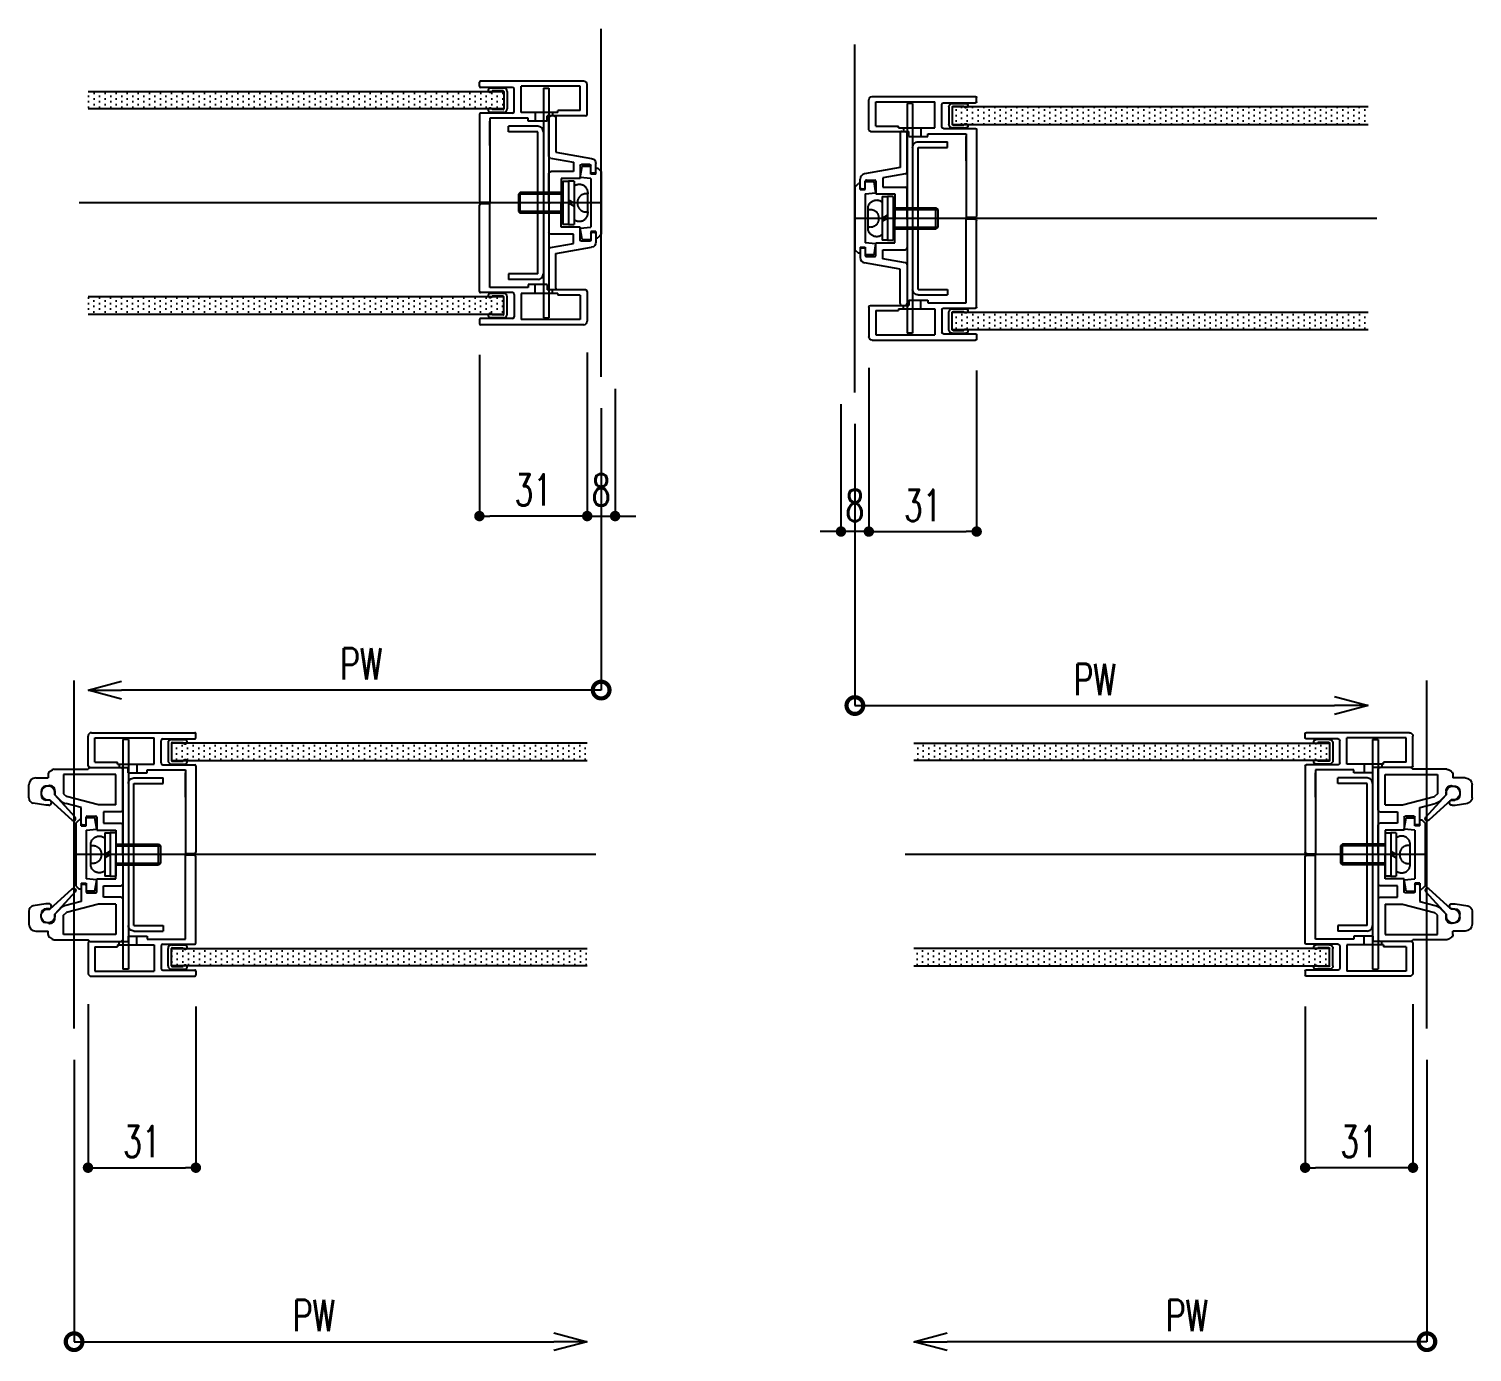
# Model space of a CAD drawing. Extents: x 21 to 47673, y 9 to 26406.
# Drawn here: x 2843.5 to 3258.3, y 20603 to 20983.2 of the extents above; entities that cross this region are included whole.
import ezdxf

# ---------------------------------------------------------------- set-up
doc = ezdxf.new("R2010")
doc.units = 0
doc.header["$LTSCALE"] = 10
doc.header["$PDMODE"] = 35
doc.header["$PDSIZE"] = 5
doc.linetypes.add('HIDDEN', pattern=[9.525, 6.35, -3.175])
for name, color, linetype in [('_基準', 1, 'Continuous'), ('_製品', 4, 'Continuous'), ('_製品寸法', 9, 'Continuous')]:
    doc.layers.add(name, color=color, linetype=linetype)
doc.styles.add('OKAMURA', font='simplex8.shx', dxfattribs={"width": 0.7, "bigfont": 'BIGFONT.shx'})
doc.dimstyles.new('OKAMURA-003', dxfattribs={"dimscale": 3, "dimtxt": 3, "dimasz": 1, "dimexe": 0, "dimexo": 3, "dimgap": 1, "dimtad": 1, "dimdec": 3, "dimdsep": 46, "dimtxsty": 'OKAMURA', "dimblk1": 'DOT', "dimblk2": 'DOT', "dimsah": 1, "dimcen": 0, "dimclrd": 9, "dimclre": 9, "dimclrt": 3, "dimadec": 0, "dimazin": 0, "dimtfac": 1, "dimtdec": 3, "dimtix": 1, "dimtmove": 2, "dimatfit": 3, "dimldrblk": 'NONE', "dimfxl": 0, "dimtolj": 1, "dimarcsym": 0})

# ---------------------------------------------------------------- blocks, each defined once
blk = doc.blocks.new('A$C78CB0145')
at = {"layer": '_製品'}
for p, q in [((10, 66), (11.6, 66)), ((10, 66), (11.6, 66)), ((10, 66), (10, 0)), ((11.6, 66), (11.6, 0)), ((11.6, 66), (11.6, 0)), ((8.4, 55), (0, 55)), ((0, 53.4), (0, 55)), ((8.4, 55), (0, 55)), ((0, 53.4), (0, 55)), ((8.4, 53.4), (0, 53.4)), ((8.4, 53.4), (0, 53.4)), ((8.4, 12.6), (8.4, 53.4)), ((8.4, 12.6), (0, 12.6)), ((0, 12.6), (0, 11)), ((8.4, 12.6), (0, 12.6)), ((0, 12.6), (0, 11)), ((8.4, 11), (0, 11)), ((8.4, 11), (0, 11)), ((10, 0), (11.6, 0))]:
    blk.add_line(p, q, dxfattribs=at)
for centre, start, end in [((8.4, 53.4), 359.999, 90), ((8.4, 12.6), 270, 0.001)]:
    blk.add_arc(centre, 1.6, start, end, dxfattribs=at)
blk = doc.blocks.new('A$C5ABC421D')
at = {"layer": '_製品'}
for p, q in [((0, 68.5), (0, 69.7)), ((30, 70), (0.3, 70)), ((9.5, 68.2), (0.3, 68.2)), ((10, 61.3), (10, 67.7)), ((29, 68.5), (12, 68.5)), ((12, 61), (12, 68.5)), ((29, 61.5), (29, 68.5)), ((31, 60.5), (31, 69)), ((0, 60.5), (0, 35.7)), ((9.5, 60.8), (0.3, 60.8)), ((3, 59.3), (3, 35.2)), ((14, 59.3), (3, 59.3)), ((3, 51.5), (3, 58.5)), ((22.5, 61), (12, 61)), ((14, 58.5), (14, 59.3)), ((19.5, 58.5), (14, 58.5)), ((16, 61), (16, 58.5)), ((19.5, 58.5), (18.8, 58.5)), ((30.5, 60), (19.5, 60)), ((19.5, 58.5), (19.5, 60)), ((21, 61), (21, 60)), ((22.5, 61), (22.5, 61.5)), ((29, 61.5), (22.5, 61.5)), ((0, 9.5), (0, 34.3)), ((0.5, 35.2), (3, 35.2)), ((0.5, 34.8), (3, 34.8)), ((3, 10.7), (3, 34.8)), ((9.5, 9.2), (0.3, 9.2)), ((14, 10.7), (3, 10.7)), ((10, 8.7), (10, 2.3)), ((22.5, 9), (12, 9)), ((12, 9), (12, 1.5)), ((19.5, 11.5), (14, 11.5)), ((14, 11.5), (14, 10.7)), ((16, 9), (16, 11.5)), ((19.5, 11.5), (18.8, 11.5)), ((19.5, 11.5), (19.5, 10)), ((30.5, 10), (19.5, 10)), ((21, 9), (21, 10)), ((22.5, 9), (22.5, 8.5)), ((29, 8.5), (22.5, 8.5)), ((29, 8.5), (29, 1.5)), ((31, 9.5), (31, 1)), ((0, 1.5), (0, 0.3)), ((9.5, 1.8), (0.3, 1.8)), ((29, 1.5), (12, 1.5)), ((30, 0), (0.3, 0))]:
    blk.add_line(p, q, dxfattribs=at)
for centre, radius, start, end in [((0.3, 69.7), 0.3, 90, 180), ((0.3, 68.5), 0.3, 180, 270), ((9.5, 67.7), 0.5, 0, 90), ((30, 69), 1, 0, 90), ((0.3, 60.5), 0.3, 90, 180), ((9.5, 61.3), 0.5, 270, 0), ((30.5, 60.5), 0.5, 270, 0), ((0.5, 35.7), 0.5, 180, 270), ((0.5, 34.3), 0.5, 90, 180), ((0.3, 9.5), 0.3, 180, 270), ((9.5, 8.7), 0.5, 0, 90), ((30.5, 9.5), 0.5, 0, 90), ((0.3, 1.5), 0.3, 90, 180), ((0.3, 0.3), 0.3, 180, 270), ((9.5, 2.3), 0.5, 270, 0), ((30, 1), 1, 270, 0)]:
    blk.add_arc(centre, radius, start, end, dxfattribs=at)
blk = doc.blocks.new('A$C72ED3FC6')
at = {"layer": '_製品'}
for p, q in [((12.8, 12.5), (14.4, 12.5)), ((12.8, 12.5), (12.8, 0)), ((14.4, 12.5), (14.4, 0)), ((16, 12.5), (14.4, 12.5)), ((16, 12.5), (16, 0)), ((0.5, 9.25), (0, 8.75)), ((12.8, 8.75), (0, 8.75)), ((0, 8.75), (0, 3.75)), ((12.8, 9.25), (0.5, 9.25)), ((0.5, 3.25), (0.5, 9.25)), ((14.4, 7.17), (16, 6.25)), ((14.4, 6.25), (16, 5.33)), ((12.8, 3.75), (0, 3.75)), ((0, 3.75), (0.5, 3.25)), ((12.8, 3.25), (0.5, 3.25)), ((14.4, 0), (12.8, 0)), ((14.4, 0), (16, 0))]:
    blk.add_line(p, q, dxfattribs=at)
at = {"layer": '_製品', "linetype": 'HIDDEN', "ltscale": 0.5}
blk.add_line((20, 3.75), (20, 8.75), dxfattribs=at)
for centre, radius, start, end in [((17.54, 9.05), 2.48, 353.0727, 128.2119), ((19.36, 6.46), 2.37, 74.4113, 185.2), ((19.36, 6.04), 2.37, 174.8002, 285.5887), ((17.54, 3.45), 2.48, 231.7881, 6.9274)]:
    blk.add_arc(centre, radius, start, end, dxfattribs=at)
blk = doc.blocks.new('A$C46606B5D')
at = {"layer": '_製品'}
for p, q in [((0, 17.8), (0.5, 21)), ((0.5, 21), (3, 21)), ((3, 18.75), (3, 21)), ((3, 17.5), (0, 17.8)), ((4.5, 18.75), (3, 18.75)), ((3, 17.5), (3, 3.5)), ((4.5, 18.75), (4.5, 20.5)), ((4.5, 20.5), (5, 20.5)), ((6, 19.5), (5, 20.5)), ((6, 19.5), (6, 1.5)), ((0, 3.2), (3, 3.5)), ((0.5, 0), (0, 3.2)), ((0.5, 0), (3, 0)), ((3, 2.25), (3, 0)), ((4.5, 2.25), (3, 2.25)), ((4.5, 2.25), (4.5, 0.5)), ((4.5, 0.5), (5, 0.5)), ((6, 1.5), (5, 0.5))]:
    blk.add_line(p, q, dxfattribs=at)
blk = doc.blocks.new('A$C79397D4C')
at = {"layer": '_製品'}
for p, q in [((24, 100), (26, 100)), ((23, 99), (23, 79.15)), ((27, 76.64), (27, 99)), ((23, 79.15), (2.48, 75.53)), ((26.17, 75.65), (13, 73.33)), ((0, 67.6), (0, 72.58)), ((0.6, 67), (2.4, 67)), ((3, 67.6), (3, 71.4)), ((3.6, 72), (8.4, 72)), ((9, 71.4), (9, 64)), ((13, 73.33), (13, 68)), ((13, 68), (26, 68)), ((27, 50.6), (27, 67)), ((9, 64), (20, 64)), ((20, 64), (20, 50.6)), ((20, 50.6), (20.6, 50)), ((20, 50.6), (20.6, 50)), ((20, 49.4), (20.6, 50)), ((20, 49.4), (20.6, 50)), ((27, 50.6), (26.4, 50)), ((27, 50.6), (26.4, 50)), ((27, 49.4), (26.4, 50)), ((27, 49.4), (26.4, 50)), ((20, 36), (20, 49.4)), ((27, 49.4), (27, 33)), ((9, 36), (20, 36)), ((9, 28.6), (9, 36)), ((0, 32.4), (0, 27.42)), ((0.6, 33), (2.4, 33)), ((3, 32.4), (3, 28.6)), ((3.6, 28), (8.4, 28)), ((13, 26.67), (13, 32)), ((13, 32), (26, 32)), ((26.17, 24.35), (13, 26.67)), ((23, 20.85), (2.48, 24.47)), ((23, 1), (23, 20.85)), ((27, 23.36), (27, 1)), ((24, 0), (26, 0))]:
    blk.add_line(p, q, dxfattribs=at)
for centre, radius, start, end in [((24, 99), 1, 90, 180), ((26, 99), 1, 0, 90), ((3, 72.58), 3, 100, 180), ((26, 76.64), 1, 280, 0), ((0.6, 67.6), 0.6, 180, 270), ((2.4, 67.6), 0.6, 270, 360), ((3.6, 71.4), 0.6, 90, 180), ((8.4, 71.4), 0.6, 0, 90), ((26, 67), 1, 0, 90), ((0.6, 32.4), 0.6, 90, 180), ((3, 27.42), 3, 180, 260), ((2.4, 32.4), 0.6, 0, 90), ((3.6, 28.6), 0.6, 180, 270), ((8.4, 28.6), 0.6, 270, 0), ((26, 33), 1, 270, 0), ((26, 23.36), 1, 0, 80), ((24, 1), 1, 180, 270), ((26, 1), 1, 270, 0)]:
    blk.add_arc(centre, radius, start, end, dxfattribs=at)
blk = doc.blocks.new('P15CEUG枠')
at = {"layer": '_製品', "xscale": -0.5, "yscale": 0.5, "zscale": 0.5}
blk.add_blockref('A$C79397D4C', (-1.5, -25), dxfattribs=at)
at = {"layer": '_製品'}
for name, p in [('A$C46606B5D', (-6, -10.5)), ('A$C72ED3FC6', (-23.8, -6.25))]:
    blk.add_blockref(name, p, dxfattribs=at)
blk = doc.blocks.new('P15CEUG_TV')
at = {"layer": '_製品'}
h = blk.add_hatch(dxfattribs=at)
h.set_pattern_fill('DOTS', color=256, angle=90, style=0)
h.set_pattern_definition([(90, (-1968.5515, 4.1311), (1.5875, 0.79375), [0, -1.5875])])
edge = h.paths.add_edge_path()
edge.add_line((-147.5, 32), (-28, 32))
edge.add_line((-28, 32), (-28, 27))
edge.add_line((-28, 27), (-147.5, 27))
h = blk.add_hatch(dxfattribs=at)
h.set_pattern_fill('DOTS', color=256, angle=90, style=0)
h.set_pattern_definition([(90, (-8107.46, -2512.1143), (1.5875, 0.79375), [0, -1.5875])])
edge = h.paths.add_edge_path()
edge.add_line((-147.5, -32), (-28, -32))
edge.add_line((-28, -32), (-28, -27))
edge.add_line((-28, -27), (-147.5, -27))
for p, q in [((-28, 33), (-31.9, 33)), ((-28.2, 32.2), (-31.33, 32.2)), ((-28, 32), (-28, 27)), ((-27, 32), (-27, 27)), ((-28, 26), (-31.9, 26)), ((-28.2, 26.8), (-31.33, 26.8)), ((-28, -26), (-31.9, -26)), ((-28.2, -26.8), (-31.33, -26.8)), ((-28, -32), (-28, -27)), ((-27, -32), (-27, -27)), ((-28, -33), (-31.9, -33)), ((-28.2, -32.2), (-31.33, -32.2))]:
    blk.add_line(p, q, dxfattribs=at)
for points in [[(-147.5, 32), (-28, 32), (-28, 27), (-147.5, 27)], [(-147.5, -32), (-28, -32), (-28, -27), (-147.5, -27)]]:
    blk.add_lwpolyline(points, dxfattribs=at)
for centre, radius, start, end in [((-31.9, 32.4), 0.6, 90, 340.5288), ((-28.2, 32), 0.2, 0, 90), ((-28, 32), 1, 0, 90), ((-31.9, 26.6), 0.6, 19.4712, 270), ((-28.2, 27), 0.2, 270, 0), ((-28, 27), 1, 270, 0), ((-31.9, -26.6), 0.6, 90, 340.5288), ((-28.2, -27), 0.2, 0, 90), ((-28, -27), 1, 0, 90), ((-31.9, -32.4), 0.6, 19.4712, 270), ((-28.2, -32), 0.2, 270, 0), ((-28, -32), 1, 270, 0)]:
    blk.add_arc(centre, radius, start, end, dxfattribs=at)
for name, p in [('A$C5ABC421D', (-35, -35)), ('A$C78CB0145', (-26.6, -33)), ('P15CEUG枠', (0, 0))]:
    blk.add_blockref(name, p, dxfattribs=at)
blk = doc.blocks.new('_DotSmall')
at = {"color": 0, "const_width": 0.5}
blk.add_lwpolyline([(-0.0625, 0, 1), (0.0625, 0, 1)], format="xyb", close=True, dxfattribs=at)
blk = doc.blocks.new('_Open30')
at = {"color": 0, "linetype": 'ByBlock', "lineweight": -2}
for p, q in [((-1, 0.268), (0, 0)), ((0, 0), (-1, -0.268)), ((0, 0), (-1, 0))]:
    blk.add_line(p, q, dxfattribs=at)
blk = doc.blocks.new('*D402')
at = {"layer": '_製品寸法', "color": 9, "lineweight": -2, "transparency": 16777216}
for p, q in [((0, -59), (0, -140)), ((0, -140), (-137.9, -140))]:
    blk.add_line(p, q, dxfattribs=at)
at = {"layer": 'Defpoints', "color": 0, "transparency": 16777216}
for p in [(-147.5, -35), (0, -50), (-147.5, -140)]:
    blk.add_point(p, dxfattribs=at)
at = {"layer": '_製品寸法', "color": 9, "lineweight": -2, "transparency": 16777216, "xscale": 9.600000000000001, "yscale": 9.600000000000001, "zscale": 9.600000000000001, "rotation": 180}
blk.add_blockref('_Open30', (-147.5, -140), dxfattribs=at)
at = {"layer": '_製品寸法', "color": 9, "lineweight": -2, "transparency": 16777216, "xscale": 9.600000000000001, "yscale": 9.600000000000001, "zscale": 9.600000000000001}
blk.add_blockref('_DotSmall', (0, -140), dxfattribs=at)
at = {"layer": '_製品寸法', "color": 3, "transparency": 16777216, "insert": (-68.95, -132.5), "char_height": 9, "attachment_point": 5, "style": 'OKAMURA'}
blk.add_mtext('\\A1;PW', dxfattribs=at)
blk = doc.blocks.new('_None')
blk = doc.blocks.new('_DOT')
at = {"color": 0, "linetype": 'ByBlock'}
blk.add_line((-0.5, 0), (-1, 0), dxfattribs=at)
at = {"color": 0, "linetype": 'ByBlock', "const_width": 0.5}
blk.add_lwpolyline([(-0.25, 0, 1), (0.25, 0, 1)], format="xyb", close=True, dxfattribs=at)
blk = doc.blocks.new('*D403')
at = {"layer": '_製品寸法', "color": 9, "lineweight": -2, "transparency": 16777216}
for p, q in [((-35, -43.7), (-35, -90)), ((-4, -43), (-4, -90)), ((-7, -90), (-32, -90))]:
    blk.add_line(p, q, dxfattribs=at)
at = {"layer": 'Defpoints', "color": 0, "transparency": 16777216}
for p in [(-35, -34.7), (-4, -34), (-35, -90)]:
    blk.add_point(p, dxfattribs=at)
at = {"layer": '_製品寸法', "color": 9, "lineweight": -2, "transparency": 16777216, "xscale": 3, "yscale": 3, "zscale": 3, "rotation": 180}
blk.add_blockref('_DOT', (-35, -90), dxfattribs=at)
at = {"layer": '_製品寸法', "color": 9, "lineweight": -2, "transparency": 16777216, "xscale": 3, "yscale": 3, "zscale": 3}
blk.add_blockref('_DOT', (-4, -90), dxfattribs=at)
at = {"layer": '_製品寸法', "color": 3, "transparency": 16777216, "insert": (-19.5, -82.5), "char_height": 9, "attachment_point": 5, "style": 'OKAMURA'}
blk.add_mtext('\\A1;31', dxfattribs=at)
blk = doc.blocks.new('*D404')
at = {"layer": '_製品寸法', "color": 9, "lineweight": -2, "transparency": 16777216}
for p, q in [((-4, -53.4), (-4, -90)), ((4, -53.4), (4, -90)), ((-7, -90), (-10, -90)), ((-4, -90), (4, -90)), ((7, -90), (10, -90))]:
    blk.add_line(p, q, dxfattribs=at)
at = {"layer": 'Defpoints', "color": 0, "transparency": 16777216}
for p in [(-4, -44.4), (4, -44.4), (4, -90)]:
    blk.add_point(p, dxfattribs=at)
at = {"layer": '_製品寸法', "color": 9, "lineweight": -2, "transparency": 16777216, "xscale": 3, "yscale": 3, "zscale": 3}
blk.add_blockref('_DOT', (-4, -90), dxfattribs=at)
at = {"layer": '_製品寸法', "color": 9, "lineweight": -2, "transparency": 16777216, "xscale": 3, "yscale": 3, "zscale": 3, "rotation": 180}
blk.add_blockref('_DOT', (4, -90), dxfattribs=at)
at = {"layer": '_製品寸法', "color": 3, "transparency": 16777216, "insert": (0, -82.5), "char_height": 9, "attachment_point": 5, "style": 'OKAMURA'}
blk.add_mtext('\\A1;8', dxfattribs=at)
blk = doc.blocks.new('*D409')
at = {"layer": '_製品寸法', "color": 9, "lineweight": -2, "transparency": 16777216}
for p, q in [((0, -59), (0, -140)), ((0, -140), (137.9, -140))]:
    blk.add_line(p, q, dxfattribs=at)
at = {"layer": 'Defpoints', "color": 0, "transparency": 16777216}
for p in [(147.5, -32), (0, -50), (147.5, -140)]:
    blk.add_point(p, dxfattribs=at)
at = {"layer": '_製品寸法', "color": 9, "lineweight": -2, "transparency": 16777216, "xscale": 9.600000000000001, "yscale": 9.600000000000001, "zscale": 9.600000000000001, "rotation": 180}
blk.add_blockref('_DotSmall', (0, -140), dxfattribs=at)
at = {"layer": '_製品寸法', "color": 9, "lineweight": -2, "transparency": 16777216, "xscale": 9.600000000000001, "yscale": 9.600000000000001, "zscale": 9.600000000000001}
blk.add_blockref('_Open30', (147.5, -140), dxfattribs=at)
at = {"layer": '_製品寸法', "color": 3, "transparency": 16777216, "insert": (68.95, -132.5), "char_height": 9, "attachment_point": 5, "style": 'OKAMURA'}
blk.add_mtext('\\A1;PW', dxfattribs=at)
blk = doc.blocks.new('*D410')
at = {"layer": '_製品寸法', "color": 9, "lineweight": -2, "transparency": 16777216}
for p, q in [((4, -43), (4, -90)), ((35, -43.7), (35, -90)), ((7, -90), (32, -90))]:
    blk.add_line(p, q, dxfattribs=at)
at = {"layer": 'Defpoints', "color": 0, "transparency": 16777216}
for p in [(4, -34), (35, -34.7), (35, -90)]:
    blk.add_point(p, dxfattribs=at)
at = {"layer": '_製品寸法', "color": 9, "lineweight": -2, "transparency": 16777216, "xscale": 3, "yscale": 3, "zscale": 3, "rotation": 180}
blk.add_blockref('_DOT', (4, -90), dxfattribs=at)
at = {"layer": '_製品寸法', "color": 9, "lineweight": -2, "transparency": 16777216, "xscale": 3, "yscale": 3, "zscale": 3}
blk.add_blockref('_DOT', (35, -90), dxfattribs=at)
at = {"layer": '_製品寸法', "color": 3, "transparency": 16777216, "insert": (19.5, -82.5), "char_height": 9, "attachment_point": 5, "style": 'OKAMURA'}
blk.add_mtext('\\A1;31', dxfattribs=at)
blk = doc.blocks.new('*D411')
at = {"layer": '_製品寸法', "color": 9, "lineweight": -2, "transparency": 16777216}
for p, q in [((-4, -53.4), (-4, -90)), ((4, -53.4), (4, -90)), ((-7, -90), (-10, -90)), ((4, -90), (-4, -90)), ((7, -90), (10, -90))]:
    blk.add_line(p, q, dxfattribs=at)
at = {"layer": 'Defpoints', "color": 0, "transparency": 16777216}
for p in [(-4, -44.4), (4, -44.4), (-4, -90)]:
    blk.add_point(p, dxfattribs=at)
at = {"layer": '_製品寸法', "color": 9, "lineweight": -2, "transparency": 16777216, "xscale": 3, "yscale": 3, "zscale": 3}
blk.add_blockref('_DOT', (-4, -90), dxfattribs=at)
at = {"layer": '_製品寸法', "color": 9, "lineweight": -2, "transparency": 16777216, "xscale": 3, "yscale": 3, "zscale": 3, "rotation": 180}
blk.add_blockref('_DOT', (4, -90), dxfattribs=at)
at = {"layer": '_製品寸法', "color": 3, "transparency": 16777216, "insert": (0, -82.5), "char_height": 9, "attachment_point": 5, "style": 'OKAMURA'}
blk.add_mtext('\\A1;8', dxfattribs=at)
blk = doc.blocks.new('A$C32CB7D14')
at = {"layer": '_製品'}
for p, q in [((3, 18.75), (3, 21)), ((5.5, 21), (3, 21)), ((6, 17.8), (5.5, 21)), ((0, 19.5), (1, 20.5)), ((0, 19.5), (0, 1.5)), ((1.5, 20.5), (1, 20.5)), ((1.5, 18.75), (1.5, 20.5)), ((1.5, 18.75), (3, 18.75)), ((3, 17.5), (6, 17.8)), ((3, 17.5), (3, 3.5)), ((0, 1.5), (1, 0.5)), ((1.5, 0.5), (1, 0.5)), ((1.5, 2.25), (1.5, 0.5)), ((1.5, 2.25), (3, 2.25)), ((6, 3.2), (3, 3.5)), ((3, 2.25), (3, 0)), ((5.5, 0), (6, 3.2)), ((5.5, 0), (3, 0))]:
    blk.add_line(p, q, dxfattribs=at)
blk = doc.blocks.new('A$C47657887')
at = {"layer": '_製品'}
for p, q in [((2.51, 6.02), (8.92, 0.18)), ((9.77, 1.02), (3.93, 7.44))]:
    blk.add_line(p, q, dxfattribs=at)
for centre, radius, start, end in [((1.99, 7.95), 2, 345.1323, 284.8682), ((9.35, 0.6), 0.6, 225, 45)]:
    blk.add_arc(centre, radius, start, end, dxfattribs=at)
blk = doc.blocks.new('P15CEUS枠')
at = {"layer": '_製品'}
for p, q in [((3.91, 24.91), (3.5, 24.5)), ((4.12, 25), (13, 25)), ((-11.5, 22), (-8, 22)), ((-8, 22.96), (-8, 22)), ((-7.55, 23.8), (-6.75, 24.33)), ((-6.2, 24.5), (3.5, 24.5)), ((11.5, 23), (-3.5, 23)), ((-3.5, 23), (-3.5, 17.47)), ((11.5, 14.27), (11.5, 23)), ((13.5, 12.77), (13.5, 24.5)), ((-13.5, 16.26), (-13.5, 20)), ((-10, 18.11), (-10, 17.14)), ((-7.76, 19.77), (-8.76, 19.59)), ((-6, 18.29), (-6, 17.14)), ((-6, 17.14), (-4.29, 15.43)), ((-3.5, 17.47), (-2.68, 16.65)), ((6.5, 14.27), (-2.68, 16.65)), ((-8.61, 14.14), (-12.26, 14.78)), ((-7.75, 14.14), (-8.61, 14.14)), ((-7.75, 15.64), (-8.5, 15.64)), ((1.5, 13.5), (-2.92, 14.64)), ((1.5, 8.8), (1.5, 13.5)), ((11.5, 14.27), (6.5, 14.27)), ((1.8, 8.5), (2.7, 8.5)), ((3, 8.8), (3, 10.7)), ((3.3, 11), (5.7, 11)), ((6, 10.7), (6, 7)), ((8, 12.27), (8, 9)), ((13, 12.27), (8, 12.27)), ((8, 9), (13, 9)), ((13.5, 0.3), (13.5, 8.5)), ((6, 7), (11.5, 7)), ((11.5, 7), (11.5, 0.3)), ((11.5, 0.3), (11.8, 0)), ((11.5, -0.3), (11.8, 0)), ((13.5, 0.3), (13.2, 0)), ((13.2, 0), (13.5, -0.3)), ((11.5, -7), (11.5, -0.3)), ((13.5, -0.3), (13.5, -8.5)), ((6, -7), (11.5, -7)), ((6, -10.7), (6, -7)), ((1.5, -8.8), (1.5, -13.5)), ((1.8, -8.5), (2.7, -8.5)), ((3, -8.8), (3, -10.7)), ((3.3, -11), (5.7, -11)), ((8, -9), (13, -9)), ((8, -12.27), (8, -9)), ((13, -12.27), (8, -12.27)), ((-13.5, -16.26), (-13.5, -20)), ((-8.61, -14.14), (-12.26, -14.78)), ((-7.75, -14.14), (-8.61, -14.14)), ((-7.75, -15.64), (-8.5, -15.64)), ((-6, -17.14), (-4.29, -15.43)), ((1.5, -13.5), (-2.92, -14.64)), ((6.5, -14.27), (-2.68, -16.65)), ((11.5, -14.27), (6.5, -14.27)), ((11.5, -14.27), (11.5, -23)), ((13.5, -12.77), (13.5, -24.5)), ((13.5, -12.77), (13.5, -24.5)), ((-10, -18.11), (-10, -17.14)), ((-7.76, -19.77), (-8.76, -19.59)), ((-6, -18.29), (-6, -17.14)), ((-3.5, -17.47), (-2.68, -16.65)), ((-3.5, -23), (-3.5, -17.47)), ((-11.5, -22), (-8, -22)), ((-8, -22.96), (-8, -22)), ((-7.55, -23.8), (-6.75, -24.33)), ((-6.2, -24.5), (3.5, -24.5)), ((11.5, -23), (-3.5, -23)), ((3.91, -24.91), (3.5, -24.5)), ((4.12, -25), (13, -25))]:
    blk.add_line(p, q, dxfattribs=at)
for centre, radius, start, end in [((4.12, 24.7), 0.3, 90, 135), ((13, 24.5), 0.5, 0, 90), ((-11.5, 20), 2, 90, 180), ((-7, 22.96), 1, 123.6901, 180), ((-6.2, 23.5), 1, 90, 123.6901), ((-8.5, 18.11), 1.5, 100, 180), ((-8.5, 17.14), 1.5, 180, 270), ((-7.5, 18.29), 1.5, 0, 100), ((-12, 16.26), 1.5, 180, 260), ((-7.75, 14.89), 0.75, 270, 90), ((-2.17, 17.55), 3, 225, 255.5), ((13, 12.77), 0.5, 270, 0), ((1.8, 8.8), 0.3, 180, 270), ((2.7, 8.8), 0.3, 270, 0), ((3.3, 10.7), 0.3, 90, 180), ((5.7, 10.7), 0.3, 0, 90), ((13, 8.5), 0.5, 0, 90), ((1.8, -8.8), 0.3, 90, 180), ((2.7, -8.8), 0.3, 0, 90), ((3.3, -10.7), 0.3, 180, 270), ((5.7, -10.7), 0.3, 270, 360), ((13, -8.5), 0.5, 270, 0), ((13, -12.77), 0.5, 0, 90), ((-12, -16.26), 1.5, 100, 180), ((-8.5, -17.14), 1.5, 90, 180), ((-7.75, -14.89), 0.75, 270, 90), ((-2.17, -17.55), 3, 104.5, 135), ((-11.5, -20), 2, 180, 270), ((-8.5, -18.11), 1.5, 180, 260), ((-7.5, -18.29), 1.5, 260, 360), ((-7, -22.96), 1, 180, 236.3099), ((-6.2, -23.5), 1, 236.3099, 270), ((13, -24.5), 0.5, 270, 0), ((4.12, -24.7), 0.3, 225, 270)]:
    blk.add_arc(centre, radius, start, end, dxfattribs=at)
for name, p in [('A$C47657887', (-9.98, 9.71)), ('A$C32CB7D14', (0, -10.5))]:
    blk.add_blockref(name, p, dxfattribs=at)
at = {"layer": '_製品', "xscale": -1}
blk.add_blockref('A$C72ED3FC6', (24.3, -6.25), dxfattribs=at)
at = {"layer": '_製品', "xscale": -1, "rotation": 180}
blk.add_blockref('A$C47657887', (-9.98, -9.71), dxfattribs=at)
blk = doc.blocks.new('P15CEUS平')
at = {"layer": '_製品'}
h = blk.add_hatch(dxfattribs=at)
h.set_pattern_fill('DOTS', color=256, angle=90, style=0)
h.set_pattern_definition([(90, (-7607.46, -2512.1143), (1.5875, 0.79375), [0, -1.5875])])
edge = h.paths.add_edge_path()
edge.add_line((147.5, 32), (28, 32))
edge.add_line((28, 32), (28, 27))
edge.add_line((28, 27), (147.5, 27))
h = blk.add_hatch(dxfattribs=at)
h.set_pattern_fill('DOTS', color=256, angle=270, style=0)
h.set_pattern_definition([(270, (1968.5515, -4.1311), (-1.5875, -0.79375), [0, -1.5875])])
edge = h.paths.add_edge_path()
edge.add_line((147.5, -32), (28, -32))
edge.add_line((28, -32), (28, -27))
edge.add_line((28, -27), (147.5, -27))
for p, q in [((4, 25.5), (4, 34)), ((5, 35), (34.7, 35)), ((6, 33.5), (23, 33.5)), ((6, 26.5), (6, 33.5)), ((23, 26), (23, 33.5)), ((25.5, 33.2), (34.7, 33.2)), ((35, 33.5), (35, 34.7)), ((25, 26.3), (25, 32.7)), ((27, 32), (27, 27)), ((28, 33), (31.9, 33)), ((28, 32), (28, 27)), ((28.2, 32.2), (31.33, 32.2)), ((4.5, 25), (15.5, 25)), ((6, 26.5), (12.5, 26.5)), ((12.5, 26), (12.5, 26.5)), ((12.5, 26), (23, 26)), ((13, 26), (13, 25)), ((15.5, 23.5), (15.5, 25)), ((18, 26), (18, 23.5)), ((25.5, 25.8), (34.7, 25.8)), ((28, 26), (31.9, 26)), ((28.2, 26.8), (31.33, 26.8)), ((35, 25.5), (35, 0.7)), ((15.5, 23.5), (21, 23.5)), ((21, 24.3), (32, 24.3)), ((21, 23.5), (21, 24.3)), ((32, 24.3), (32, 0.2)), ((32, 16.5), (32, 23.5)), ((34.5, 0.2), (32, 0.2)), ((34.5, -0.2), (32, -0.2)), ((32, -24.3), (32, -0.2)), ((35, -25.5), (35, -0.7)), ((15.5, -23.5), (16.2, -23.5)), ((15.5, -23.5), (21, -23.5)), ((15.5, -23.5), (15.5, -25)), ((18, -26), (18, -23.5)), ((21, -23.5), (21, -24.3)), ((21, -24.3), (32, -24.3)), ((4, -25.5), (4, -34)), ((4.5, -25), (15.5, -25)), ((6, -26.5), (6, -33.5)), ((6, -26.5), (12.5, -26.5)), ((12.5, -26), (23, -26)), ((12.5, -26), (12.5, -26.5)), ((13, -26), (13, -25)), ((23, -26), (23, -33.5)), ((25, -26.3), (25, -32.7)), ((25.5, -25.8), (34.7, -25.8)), ((27, -32), (27, -27)), ((28, -26), (31.9, -26)), ((28, -32), (28, -27)), ((28.2, -26.8), (31.33, -26.8)), ((28, -33), (31.9, -33)), ((28.2, -32.2), (31.33, -32.2)), ((5, -35), (34.7, -35)), ((6, -33.5), (23, -33.5)), ((25.5, -33.2), (34.7, -33.2)), ((35, -33.5), (35, -34.7))]:
    blk.add_line(p, q, dxfattribs=at)
for points in [[(147.5, 32), (28, 32), (28, 27), (147.5, 27)], [(147.5, -32), (28, -32), (28, -27), (147.5, -27)]]:
    blk.add_lwpolyline(points, dxfattribs=at)
for centre, radius, start, end in [((5, 34), 1, 90, 180), ((25.5, 32.7), 0.5, 90, 180), ((34.7, 34.7), 0.3, 0, 90), ((34.7, 33.5), 0.3, 270, 360), ((28, 32), 1, 90, 180), ((28.2, 32), 0.2, 90, 180), ((31.9, 32.4), 0.6, 199.4712, 90), ((4.5, 25.5), 0.5, 180, 270), ((25.5, 26.3), 0.5, 180, 270), ((28, 27), 1, 180, 270), ((28.2, 27), 0.2, 180, 270), ((31.9, 26.6), 0.6, 270, 160.5288), ((34.7, 25.5), 0.3, 0, 90), ((34.5, 0.7), 0.5, 270, 0), ((34.5, -0.7), 0.5, 0, 90), ((4.5, -25.5), 0.5, 90, 180), ((25.5, -26.3), 0.5, 90, 180), ((28, -27), 1, 90, 180), ((28.2, -27), 0.2, 90, 180), ((31.9, -26.6), 0.6, 199.4712, 90), ((34.7, -25.5), 0.3, 270, 0), ((25.5, -32.7), 0.5, 180, 270), ((28, -32), 1, 180, 270), ((28.2, -32), 0.2, 180, 270), ((31.9, -32.4), 0.6, 270, 160.5288), ((5, -34), 1, 180, 270), ((34.7, -33.5), 0.3, 0, 90), ((34.7, -34.7), 0.3, 270, 0)]:
    blk.add_arc(centre, radius, start, end, dxfattribs=at)
at = {"layer": '_製品', "xscale": -1}
blk.add_blockref('A$C78CB0145', (25.6, -33), dxfattribs=at)
at = {"layer": '_製品'}
blk.add_blockref('P15CEUS枠', (0.5, 0), dxfattribs=at)
blk = doc.blocks.new('*D415')
at = {"layer": '_製品寸法', "color": 9, "lineweight": -2, "transparency": 16777216}
for p, q in [((-150, -59), (-150, -140)), ((-150, -140), (-12.1, -140))]:
    blk.add_line(p, q, dxfattribs=at)
at = {"layer": 'Defpoints', "color": 0, "transparency": 16777216}
for p in [(-2.5, -32), (-150, -50), (-2.5, -140)]:
    blk.add_point(p, dxfattribs=at)
at = {"layer": '_製品寸法', "color": 9, "lineweight": -2, "transparency": 16777216, "xscale": 9.600000000000001, "yscale": 9.600000000000001, "zscale": 9.600000000000001, "rotation": 180}
blk.add_blockref('_DotSmall', (-150, -140), dxfattribs=at)
at = {"layer": '_製品寸法', "color": 9, "lineweight": -2, "transparency": 16777216, "xscale": 9.600000000000001, "yscale": 9.600000000000001, "zscale": 9.600000000000001}
blk.add_blockref('_Open30', (-2.5, -140), dxfattribs=at)
at = {"layer": '_製品寸法', "color": 3, "transparency": 16777216, "insert": (-81.05, -132.5), "char_height": 9, "attachment_point": 5, "style": 'OKAMURA'}
blk.add_mtext('\\A1;PW', dxfattribs=at)
blk = doc.blocks.new('*D416')
at = {"layer": '_製品寸法', "color": 9, "lineweight": -2, "transparency": 16777216}
for p, q in [((-146, -43), (-146, -90)), ((-115, -43.7), (-115, -90)), ((-143, -90), (-118, -90))]:
    blk.add_line(p, q, dxfattribs=at)
at = {"layer": 'Defpoints', "color": 0, "transparency": 16777216}
for p in [(-146, -34), (-115, -34.7), (-115, -90)]:
    blk.add_point(p, dxfattribs=at)
at = {"layer": '_製品寸法', "color": 9, "lineweight": -2, "transparency": 16777216, "xscale": 3, "yscale": 3, "zscale": 3, "rotation": 180}
blk.add_blockref('_DOT', (-146, -90), dxfattribs=at)
at = {"layer": '_製品寸法', "color": 9, "lineweight": -2, "transparency": 16777216, "xscale": 3, "yscale": 3, "zscale": 3}
blk.add_blockref('_DOT', (-115, -90), dxfattribs=at)
at = {"layer": '_製品寸法', "color": 3, "transparency": 16777216, "insert": (-130.5, -82.5), "char_height": 9, "attachment_point": 5, "style": 'OKAMURA'}
blk.add_mtext('\\A1;31', dxfattribs=at)
blk = doc.blocks.new('*D420')
at = {"layer": '_製品寸法', "color": 9, "lineweight": -2, "transparency": 16777216}
for p, q in [((150, -59), (150, -140)), ((150, -140), (12.1, -140))]:
    blk.add_line(p, q, dxfattribs=at)
at = {"layer": 'Defpoints', "color": 0, "transparency": 16777216}
for p in [(2.5, -35), (150, -50), (2.5, -140)]:
    blk.add_point(p, dxfattribs=at)
at = {"layer": '_製品寸法', "color": 9, "lineweight": -2, "transparency": 16777216, "xscale": 9.600000000000001, "yscale": 9.600000000000001, "zscale": 9.600000000000001, "rotation": 180}
blk.add_blockref('_Open30', (2.5, -140), dxfattribs=at)
at = {"layer": '_製品寸法', "color": 9, "lineweight": -2, "transparency": 16777216, "xscale": 9.600000000000001, "yscale": 9.600000000000001, "zscale": 9.600000000000001}
blk.add_blockref('_DotSmall', (150, -140), dxfattribs=at)
at = {"layer": '_製品寸法', "color": 3, "transparency": 16777216, "insert": (81.05, -132.5), "char_height": 9, "attachment_point": 5, "style": 'OKAMURA'}
blk.add_mtext('\\A1;PW', dxfattribs=at)
blk = doc.blocks.new('*D421')
at = {"layer": '_製品寸法', "color": 9, "lineweight": -2, "transparency": 16777216}
for p, q in [((115, -43.7), (115, -90)), ((146, -43), (146, -90)), ((143, -90), (118, -90))]:
    blk.add_line(p, q, dxfattribs=at)
at = {"layer": 'Defpoints', "color": 0, "transparency": 16777216}
for p in [(115, -34.7), (146, -34), (115, -90)]:
    blk.add_point(p, dxfattribs=at)
at = {"layer": '_製品寸法', "color": 9, "lineweight": -2, "transparency": 16777216, "xscale": 3, "yscale": 3, "zscale": 3, "rotation": 180}
blk.add_blockref('_DOT', (115, -90), dxfattribs=at)
at = {"layer": '_製品寸法', "color": 9, "lineweight": -2, "transparency": 16777216, "xscale": 3, "yscale": 3, "zscale": 3}
blk.add_blockref('_DOT', (146, -90), dxfattribs=at)
at = {"layer": '_製品寸法', "color": 3, "transparency": 16777216, "insert": (130.5, -82.5), "char_height": 9, "attachment_point": 5, "style": 'OKAMURA'}
blk.add_mtext('\\A1;31', dxfattribs=at)
blk = doc.blocks.new('*U401')
at = {"layer": '_基準'}
for p, q in [((0, -50), (0, 50)), ((0, 0), (-150, 0))]:
    blk.add_line(p, q, dxfattribs=at)
at = {"layer": '_製品'}
blk.add_blockref('P15CEUG_TV', (0, 0), dxfattribs=at)
at = {"layer": '_製品寸法'}
dim = blk.add_linear_dim(base=(-147.5, -140), p1=(0, -50), p2=(-147.5, -35), angle=180, text='PW', dimstyle='OKAMURA-003', override={"dimasz": 3.2, "dimblk1": 'DotSmall', "dimblk2": 'Open30', "dimse2": 1}, dxfattribs=at)
dim.commit()
dim.dimension.update_dxf_attribs({"geometry": '*D402', "text_midpoint": (-68.95, -132.5)})
dim = blk.add_linear_dim(base=(-35, -90), p1=(-4, -34), p2=(-35, -34.7), angle=180, dimstyle='OKAMURA-003', dxfattribs=at)
dim.commit()
dim.dimension.update_dxf_attribs({"geometry": '*D403', "text_midpoint": (-19.5, -82.5)})
dim = blk.add_linear_dim(base=(4, -90), p1=(-4, -44.4), p2=(4, -44.4), dimstyle='OKAMURA-003', dxfattribs=at)
dim.commit()
dim.dimension.update_dxf_attribs({"geometry": '*D404', "text_midpoint": (0, -82.5)})
blk = doc.blocks.new('*U408')
at = {"layer": '_基準'}
for p, q in [((0, -50), (0, 50)), ((150, 0), (0, 0))]:
    blk.add_line(p, q, dxfattribs=at)
at = {"layer": '_製品', "xscale": -1}
blk.add_blockref('P15CEUG_TV', (0, 0), dxfattribs=at)
at = {"layer": '_製品寸法'}
dim = blk.add_linear_dim(base=(147.5, -140), p1=(0, -50), p2=(147.5, -32), text='PW', dimstyle='OKAMURA-003', override={"dimasz": 3.2, "dimblk1": 'DotSmall', "dimblk2": 'Open30', "dimse2": 1}, dxfattribs=at)
dim.commit()
dim.dimension.update_dxf_attribs({"geometry": '*D409', "text_midpoint": (68.95, -132.5)})
for base, p1, p2, angle, picture, middle in [((35, -90), (4, -34), (35, -34.7), 0, '*D410', (19.5, -82.5)), ((-4, -90), (4, -44.4), (-4, -44.4), 180, '*D411', (0, -82.5))]:
    dim = blk.add_linear_dim(base=base, p1=p1, p2=p2, angle=angle, dimstyle='OKAMURA-003', dxfattribs=at)
    dim.commit()
    dim.dimension.update_dxf_attribs({"geometry": picture, "text_midpoint": middle})
blk = doc.blocks.new('*U414')
at = {"layer": '_基準'}
for p, q in [((-150, -50), (-150, 50)), ((0, 0), (-150, 0))]:
    blk.add_line(p, q, dxfattribs=at)
at = {"layer": '_製品'}
blk.add_blockref('P15CEUS平', (-150, 0), dxfattribs=at)
at = {"layer": '_製品寸法'}
dim = blk.add_linear_dim(base=(-2.5, -140), p1=(-150, -50), p2=(-2.5, -32), text='PW', dimstyle='OKAMURA-003', override={"dimasz": 3.2, "dimblk1": 'DotSmall', "dimblk2": 'Open30', "dimse2": 1}, dxfattribs=at)
dim.commit()
dim.dimension.update_dxf_attribs({"geometry": '*D415', "text_midpoint": (-81.05, -132.5)})
dim = blk.add_linear_dim(base=(-115, -90), p1=(-146, -34), p2=(-115, -34.7), dimstyle='OKAMURA-003', dxfattribs=at)
dim.commit()
dim.dimension.update_dxf_attribs({"geometry": '*D416', "text_midpoint": (-130.5, -82.5)})
blk = doc.blocks.new('*U419')
at = {"layer": '_基準'}
for p, q in [((150, -50), (150, 50)), ((150, 0), (0, 0))]:
    blk.add_line(p, q, dxfattribs=at)
at = {"layer": '_製品', "xscale": -1}
blk.add_blockref('P15CEUS平', (150, 0), dxfattribs=at)
at = {"layer": '_製品寸法'}
dim = blk.add_linear_dim(base=(2.5, -140), p1=(150, -50), p2=(2.5, -35), angle=180, text='PW', dimstyle='OKAMURA-003', override={"dimasz": 3.2, "dimblk1": 'DotSmall', "dimblk2": 'Open30', "dimse2": 1}, dxfattribs=at)
dim.commit()
dim.dimension.update_dxf_attribs({"geometry": '*D420', "text_midpoint": (81.05, -132.5)})
dim = blk.add_linear_dim(base=(115, -90), p1=(146, -34), p2=(115, -34.7), angle=180, dimstyle='OKAMURA-003', dxfattribs=at)
dim.commit()
dim.dimension.update_dxf_attribs({"geometry": '*D421', "text_midpoint": (130.5, -82.5)})

msp = doc.modelspace()

# ---------------------------------------------------------------- block references
for name, p in [('*U401', (3007.9551, 20933.2085)), ('*U408', (3080.8845, 20928.7586)), ('*U414', (3006.4575, 20745.9636)), ('*U419', (3095.2983, 20745.9636))]:
    msp.add_blockref(name, p)

doc.saveas('drawing.dxf')
